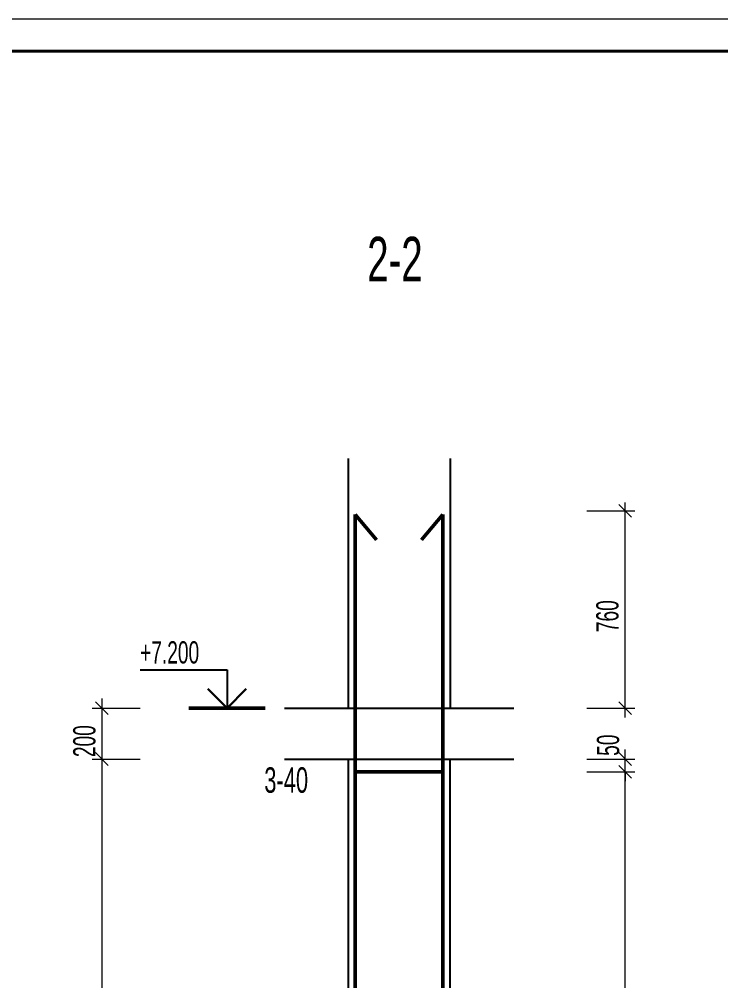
# Model space of a CAD drawing. Extents: x -483223 to 550073, y -164053 to -64662.
# Drawn here: x -265276 to -254265, y -88124 to -73022 of the extents above; entities that cross this region are included whole.
import ezdxf

# ---------------------------------------------------------------- set-up
doc = ezdxf.new("R2010")
doc.units = 0
doc.header["$MEASUREMENT"] = 0
for name, color, linetype in [('OPAL', 4, 'CONTINUOUS'), ('OTM', 9, 'CONTINUOUS'), ('ТЕКСТ', 252, 'CONTINUOUS')]:
    doc.layers.add(name, color=color, linetype=linetype)
for name, color, linetype, lineweight in [('АРМАТУРА', 11, 'CONTINUOUS', 50), ('ОСН. ТОНКА', 250, 'CONTINUOUS', 15), ('РАМКА', 250, 'CONTINUOUS', 40), ('РОЗМІР', 250, 'CONTINUOUS', 15)]:
    doc.layers.add(name, color=color, linetype=linetype, lineweight=lineweight)
doc.styles.add('РОЗМІР', font='ARIALN.TTF', dxfattribs={"width": 0.75})

msp = doc.modelspace()

# ---------------------------------------------------------------- linework, layer by layer
at = {"layer": 'OPAL', "color": 7}
for p, q in [((-260114.6475, -79921.0374), (-260114.6475, -83841.0386)), ((-258514.6445, -79921.0374), (-258514.6445, -83841.0386)), ((-261114.6475, -83841.0386), (-257514.6445, -83841.0386)), ((-261114.6475, -84641.0386), (-257514.6445, -84641.0386)), ((-260114.6475, -84641.0386), (-260114.6475, -98241.0386)), ((-258514.6445, -98241.0386), (-258514.6445, -84641.0386))]:
    msp.add_line(p, q, dxfattribs=at)
at = {"layer": 'OTM', "color": 7}
for p, q in [((-263379.6469, -83241.0325), (-262014.6475, -83241.0325)), ((-262014.6475, -83241.0325), (-262014.6475, -83841.0325))]:
    msp.add_line(p, q, dxfattribs=at)
at = {"layer": 'OTM', "color": 7, "lineweight": 30}
for p in [(-262314.6475, -83541.0325), (-261714.6475, -83541.0325)]:
    msp.add_line(p, (-262014.6475, -83841.0325), dxfattribs=at)
at = {"layer": 'OTM', "color": 7, "lineweight": 50}
msp.add_line((-262614.6475, -83841.0325), (-261414.6475, -83841.0325), dxfattribs=at)
at = {"layer": 'АРМАТУРА', "color": 7}
for p, q in [((-260002.6473, -98241.0386), (-260002.6473, -80801.0362)), ((-260002.6473, -80801.0362), (-259666.6472, -81197.0384)), ((-260002.6473, -98241.0386), (-260002.6473, -80801.0362)), ((-260002.6473, -80801.0362), (-259666.6472, -81197.0384)), ((-258626.6478, -80801.0362), (-258962.6479, -81197.0384)), ((-258626.6478, -80801.0362), (-258962.6479, -81197.0384)), ((-258626.6478, -98241.0386), (-258626.6478, -80801.0362)), ((-258626.6478, -98241.0386), (-258626.6478, -80801.0362)), ((-260002.6473, -84841.0386), (-258626.6478, -84841.0386))]:
    msp.add_line(p, q, dxfattribs=at)
at = {"layer": 'ОСН. ТОНКА', "color": 7, "ltscale": 40}
msp.add_lwpolyline([(-303771.4455, -73022.1397), (-303771.4455, -132422.1397), (-219671.4455, -132422.1397), (-219671.4455, -73022.1397), (-303771.4455, -73022.1397)], dxfattribs=at)
at = {"layer": 'РАМКА', "color": 7, "ltscale": 40}
msp.add_lwpolyline([(-220171.4455, -131922.1397), (-220171.4455, -131922.1397), (-220171.4455, -73522.1397), (-301771.4455, -73522.1397), (-301771.4455, -131922.1397), (-220171.4455, -131922.1397)], dxfattribs=at)
at = {"layer": 'РОЗМІР', "color": 7}
for p, q in [((-255664.6445, -80841.2372), (-255864.6445, -80641.2372)), ((-255764.6445, -83991.0386), (-255764.6445, -80612.8635)), ((-256364.6445, -80741.2372), (-255614.6445, -80741.2372)), ((-263879.6469, -83941.0386), (-264079.6469, -83741.0386)), ((-263979.6469, -83691.0386), (-263979.6469, -84791.0386)), ((-255664.6445, -83941.0386), (-255864.6445, -83741.0386)), ((-264129.6469, -83841.0386), (-263379.6469, -83841.0386)), ((-256364.6445, -83841.0386), (-255614.6445, -83841.0386)), ((-263879.6469, -84741.0386), (-264079.6469, -84541.0386)), ((-263879.6469, -84741.0386), (-264079.6469, -84541.0386)), ((-263979.6469, -84491.0386), (-263979.6469, -98391.0386)), ((-255864.6445, -84541.0386), (-255664.6445, -84741.0386)), ((-255764.6445, -98391.0386), (-255764.6445, -84491.0386)), ((-264129.6469, -84641.0386), (-263379.6469, -84641.0386)), ((-264129.6469, -84641.0386), (-263379.6469, -84641.0386)), ((-256364.6445, -84641.0386), (-255614.6445, -84641.0386)), ((-255764.6445, -84841.0386), (-255764.6445, -84691.0386)), ((-256364.6445, -84841.0386), (-255614.6445, -84841.0386)), ((-255864.6445, -84741.0386), (-255664.6445, -84941.0386)), ((-255764.6445, -84841.0386), (-255764.6445, -84991.0386))]:
    msp.add_line(p, q, dxfattribs=at)

# ---------------------------------------------------------------- texts
at = {"layer": 'OTM', "color": 7, "style": 'РОЗМІР', "width": 0.75}
for s, height, p in [('+7.200', 350, (-263379.6469, -83141.0374)), ('3-40', 400, (-261429.6477, -85171.0374))]:
    msp.add_text(s, height=height, dxfattribs=at).set_placement(p)
at = {"layer": 'РОЗМІР', "color": 7, "style": 'РОЗМІР', "width": 0.75}
for s, p in [('760', (-255869.6469, -82648.4869)), ('200', (-264079.6469, -84611.0374)), ('50', (-255859.6469, -84591.0374))]:
    msp.add_text(s, height=350, rotation=90, dxfattribs=at).set_placement(p)
at = {"layer": 'ТЕКСТ', "color": 7, "style": 'РОЗМІР', "width": 0.75}
msp.add_text('2-2', height=700, dxfattribs=at).set_placement((-259813.4397, -77139.9536))

doc.saveas('drawing.dxf')
